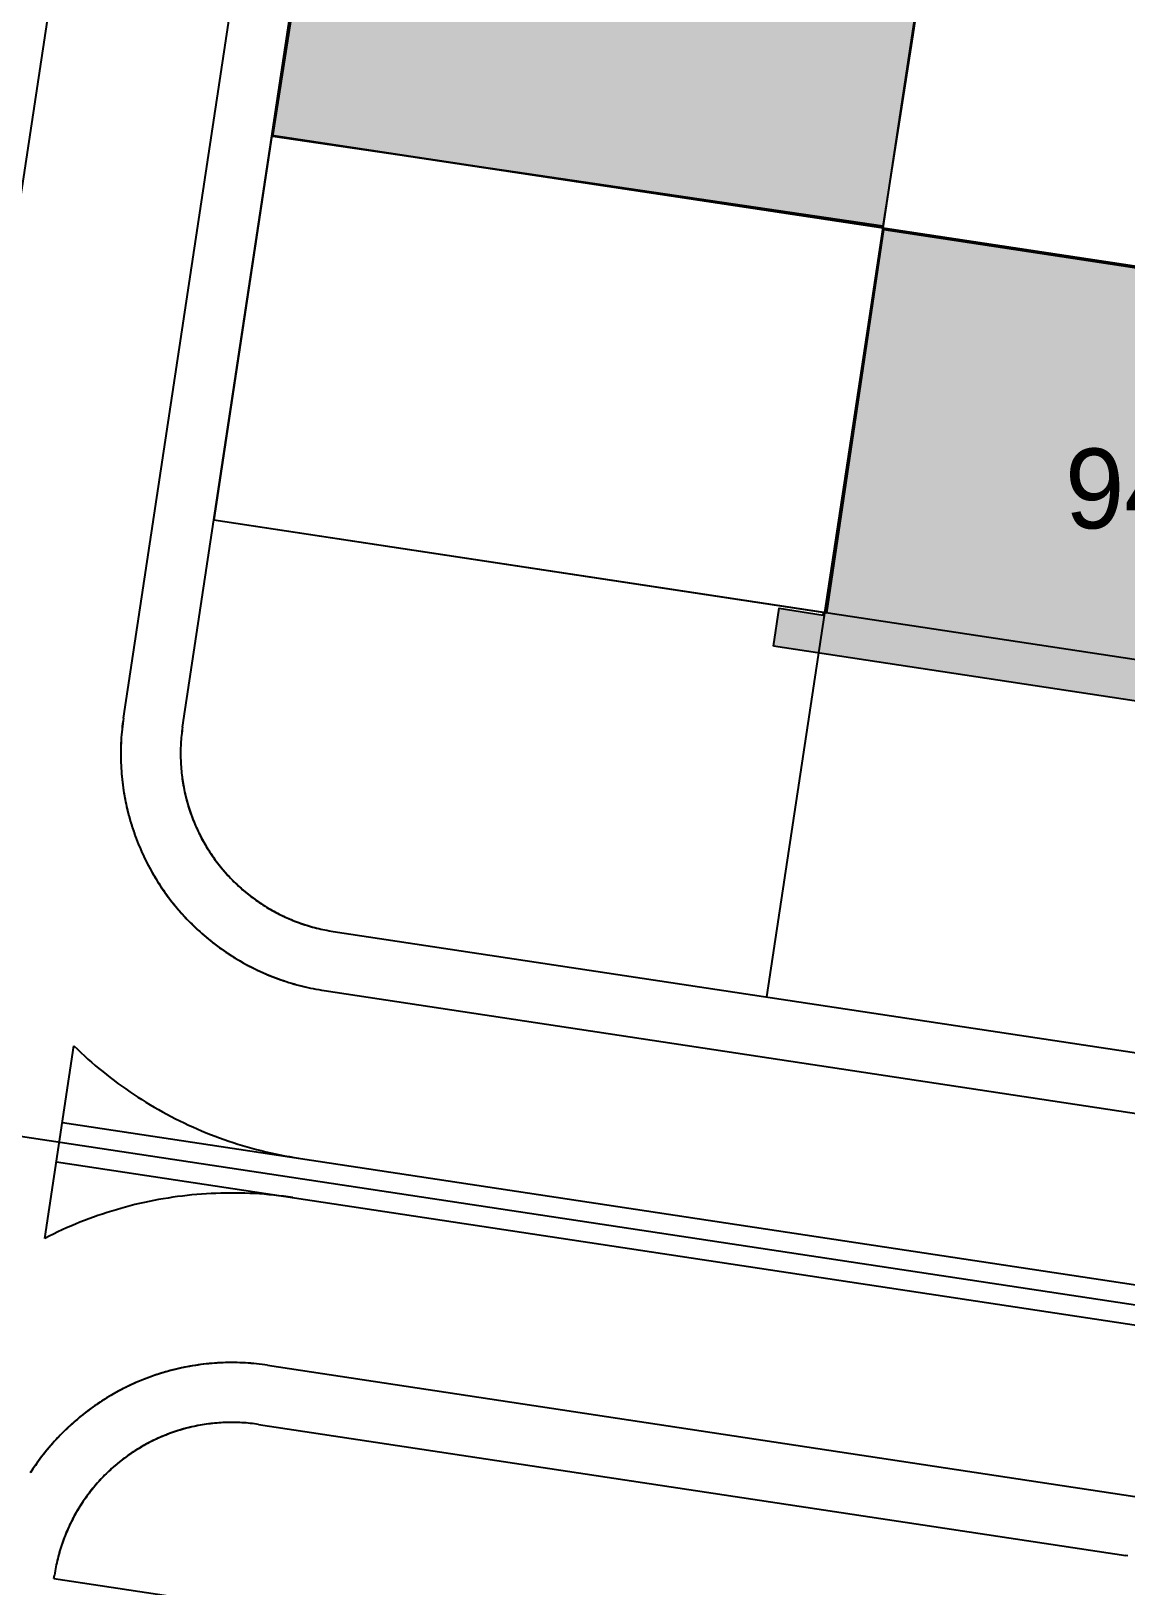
# Model space of a CAD drawing. Header units: metres. Extents: x 680594 to 684853, y 828874 to 830078.
# Drawn here: x 682058.3 to 682113.2, y 829680.5 to 829758.5 of the extents above; entities that cross this region are included whole.
import ezdxf
from ezdxf.enums import TextEntityAlignment as Align

# ---------------------------------------------------------------- set-up
doc = ezdxf.new("R2010")
doc.units = ezdxf.units.M
for name, color, linetype in [('PLOT_LINES', 7, 'Continuous'), ('PLOT_NUMBERS', 7, 'Continuous'), ('SELECTED_PLOTS', 3, 'Continuous')]:
    doc.layers.add(name, color=color, linetype=linetype)

msp = doc.modelspace()

# ---------------------------------------------------------------- hatches: boundary and pattern name
at = {"layer": 'SELECTED_PLOTS'}
h = msp.add_hatch(color=3, dxfattribs=at)
h.dxf.hatch_style = 1
h.paths.add_polyline_path([(682103.933, 829767.91), (682102.5, 829758.3), (682101, 829748.7), (682070.4, 829753.2), (682073.4, 829772.4)])
h = msp.add_hatch(color=3, dxfattribs=at)
h.dxf.hatch_style = 1
h.paths.add_polyline_path([(682095.503, 829727.654), (682095.791, 829729.547), (682098, 829729.2), (682098.023, 829729.347), (682098.18, 829729.323), (682101.046, 829748.543), (682131.576, 829743.904), (682128.376, 829722.666)])

# ---------------------------------------------------------------- linework, layer by layer
at = {"layer": 'PLOT_LINES'}
for points in [[(682015.828, 829472.911), (682073.21, 829852.443)], [(682015.828, 829472.911), (682073.21, 829852.443)], [(682062.899, 829724.041), (682078.239, 829825.502)], [(682062.899, 829724.041), (682078.239, 829825.502)], [(682065.865, 829723.593), (682079.096, 829811.098)], [(682065.865, 829723.593), (682079.096, 829811.098)], [(682065.865, 829723.593), (682079.096, 829811.098)], [(682065.865, 829723.593), (682079.096, 829811.098)], [(682095.172, 829710.06), (682109.747, 829806.464)], [(682095.172, 829710.06), (682109.747, 829806.464)], [(682095.172, 829710.06), (682109.747, 829806.464)], [(682095.172, 829710.06), (682109.747, 829806.464)], [(682095.172, 829710.06), (682109.747, 829806.464)], [(682095.172, 829710.06), (682109.747, 829806.464)], [(682095.172, 829710.06), (682109.747, 829806.464)], [(682095.172, 829710.06), (682109.747, 829806.464)], [(682103.917, 829767.902), (682073.265, 829772.537), (682070.35, 829753.256), (682101.002, 829748.621), (682103.917, 829767.902)], [(681691.309, 829758.479), (682277.802, 829669.805)], [(681691.309, 829758.479), (682277.802, 829669.805)], [(681691.309, 829758.479), (682277.802, 829669.805)], [(681691.309, 829758.479), (682277.802, 829669.805)], [(682101.002, 829748.621), (682070.35, 829753.256), (682067.435, 829733.975), (682098.087, 829729.341), (682101.002, 829748.621)], [(682070.35, 829753.256), (682131.654, 829743.987)], [(682070.35, 829753.256), (682131.654, 829743.987)], [(682070.35, 829753.256), (682131.654, 829743.987)], [(682070.35, 829753.256), (682131.654, 829743.987)], [(682067.435, 829733.975), (682128.738, 829724.706)], [(682067.435, 829733.975), (682128.738, 829724.706)], [(682067.435, 829733.975), (682128.738, 829724.706)], [(682067.435, 829733.975), (682128.738, 829724.706)], [(682062.899, 829724.041), (682062.879, 829723.903), (682062.861, 829723.765), (682062.844, 829723.626), (682062.829, 829723.487), (682062.815, 829723.348), (682062.803, 829723.209), (682062.793, 829723.07), (682062.784, 829722.931), (682062.777, 829722.791), (682062.771, 829722.652), (682062.767, 829722.512), (682062.765, 829722.373), (682062.764, 829722.233), (682062.765, 829722.093), (682062.768, 829721.954), (682062.772, 829721.814), (682062.778, 829721.675), (682062.785, 829721.535), (682062.795, 829721.396), (682062.805, 829721.257), (682062.818, 829721.118), (682062.832, 829720.979), (682062.847, 829720.84), (682062.864, 829720.701), (682062.883, 829720.563), (682062.903, 829720.425), (682062.926, 829720.287), (682062.949, 829720.149), (682062.974, 829720.012), (682063.001, 829719.875), (682063.03, 829719.738), (682063.06, 829719.602), (682063.091, 829719.466), (682063.124, 829719.33), (682063.159, 829719.195), (682063.195, 829719.06), (682063.233, 829718.926), (682063.273, 829718.792), (682063.314, 829718.659), (682063.356, 829718.526), (682063.4, 829718.393), (682063.446, 829718.261), (682063.493, 829718.13), (682063.542, 829717.999), (682063.592, 829717.869), (682063.644, 829717.739), (682063.697, 829717.61), (682063.751, 829717.481), (682063.808, 829717.353), (682063.865, 829717.226), (682063.924, 829717.1), (682063.985, 829716.974), (682064.047, 829716.849), (682064.111, 829716.725), (682064.176, 829716.601), (682064.242, 829716.478), (682064.31, 829716.356), (682064.379, 829716.235), (682064.45, 829716.115), (682064.522, 829715.995), (682064.595, 829715.876), (682064.67, 829715.758), (682064.746, 829715.641), (682064.824, 829715.525), (682064.903, 829715.41), (682064.983, 829715.296), (682065.065, 829715.182), (682065.147, 829715.07), (682065.232, 829714.959), (682065.317, 829714.848), (682065.404, 829714.739), (682065.492, 829714.63), (682065.581, 829714.523), (682065.672, 829714.417), (682065.763, 829714.311), (682065.856, 829714.207), (682065.95, 829714.104), (682066.046, 829714.002), (682066.142, 829713.901), (682066.24, 829713.801), (682066.339, 829713.703), (682066.439, 829713.605), (682066.54, 829713.509), (682066.642, 829713.414), (682066.745, 829713.32), (682066.85, 829713.227), (682066.955, 829713.136), (682067.062, 829713.046), (682067.17, 829712.957), (682067.278, 829712.869), (682067.388, 829712.782), (682067.498, 829712.697), (682067.61, 829712.613), (682067.723, 829712.531), (682067.836, 829712.45), (682067.951, 829712.37), (682068.066, 829712.291), (682068.182, 829712.214), (682068.299, 829712.138), (682068.418, 829712.063), (682068.536, 829711.99), (682068.656, 829711.918), (682068.777, 829711.848), (682068.898, 829711.779), (682069.02, 829711.711), (682069.143, 829711.645), (682069.267, 829711.581), (682069.392, 829711.517), (682069.517, 829711.456), (682069.643, 829711.395), (682069.769, 829711.336), (682069.897, 829711.279), (682070.025, 829711.223), (682070.153, 829711.169), (682070.282, 829711.116), (682070.412, 829711.064), (682070.543, 829711.015), (682070.674, 829710.966), (682070.805, 829710.919), (682070.937, 829710.874), (682071.07, 829710.83), (682071.203, 829710.788), (682071.337, 829710.747), (682071.471, 829710.708), (682071.605, 829710.671), (682071.74, 829710.635), (682071.875, 829710.6), (682072.011, 829710.568), (682072.147, 829710.536), (682072.283, 829710.507), (682072.42, 829710.479), (682072.557, 829710.452), (682072.695, 829710.427), (682072.832, 829710.404), (682072.97, 829710.382)], [(682062.899, 829724.041), (682062.879, 829723.903), (682062.861, 829723.765), (682062.844, 829723.626), (682062.829, 829723.487), (682062.815, 829723.348), (682062.803, 829723.209), (682062.793, 829723.07), (682062.784, 829722.931), (682062.777, 829722.791), (682062.771, 829722.652), (682062.767, 829722.512), (682062.765, 829722.373), (682062.764, 829722.233), (682062.765, 829722.093), (682062.768, 829721.954), (682062.772, 829721.814), (682062.778, 829721.675), (682062.785, 829721.535), (682062.795, 829721.396), (682062.805, 829721.257), (682062.818, 829721.118), (682062.832, 829720.979), (682062.847, 829720.84), (682062.864, 829720.701), (682062.883, 829720.563), (682062.903, 829720.425), (682062.926, 829720.287), (682062.949, 829720.149), (682062.974, 829720.012), (682063.001, 829719.875), (682063.03, 829719.738), (682063.06, 829719.602), (682063.091, 829719.466), (682063.124, 829719.33), (682063.159, 829719.195), (682063.195, 829719.06), (682063.233, 829718.926), (682063.273, 829718.792), (682063.314, 829718.659), (682063.356, 829718.526), (682063.4, 829718.393), (682063.446, 829718.261), (682063.493, 829718.13), (682063.542, 829717.999), (682063.592, 829717.869), (682063.644, 829717.739), (682063.697, 829717.61), (682063.751, 829717.481), (682063.808, 829717.353), (682063.865, 829717.226), (682063.924, 829717.1), (682063.985, 829716.974), (682064.047, 829716.849), (682064.111, 829716.725), (682064.176, 829716.601), (682064.242, 829716.478), (682064.31, 829716.356), (682064.379, 829716.235), (682064.45, 829716.115), (682064.522, 829715.995), (682064.595, 829715.876), (682064.67, 829715.758), (682064.746, 829715.641), (682064.824, 829715.525), (682064.903, 829715.41), (682064.983, 829715.296), (682065.065, 829715.182), (682065.147, 829715.07), (682065.232, 829714.959), (682065.317, 829714.848), (682065.404, 829714.739), (682065.492, 829714.63), (682065.581, 829714.523), (682065.672, 829714.417), (682065.763, 829714.311), (682065.856, 829714.207), (682065.95, 829714.104), (682066.046, 829714.002), (682066.142, 829713.901), (682066.24, 829713.801), (682066.339, 829713.703), (682066.439, 829713.605), (682066.54, 829713.509), (682066.642, 829713.414), (682066.745, 829713.32), (682066.85, 829713.227), (682066.955, 829713.136), (682067.062, 829713.046), (682067.17, 829712.957), (682067.278, 829712.869), (682067.388, 829712.782), (682067.498, 829712.697), (682067.61, 829712.613), (682067.723, 829712.531), (682067.836, 829712.45), (682067.951, 829712.37), (682068.066, 829712.291), (682068.182, 829712.214), (682068.299, 829712.138), (682068.418, 829712.063), (682068.536, 829711.99), (682068.656, 829711.918), (682068.777, 829711.848), (682068.898, 829711.779), (682069.02, 829711.711), (682069.143, 829711.645), (682069.267, 829711.581), (682069.392, 829711.517), (682069.517, 829711.456), (682069.643, 829711.395), (682069.769, 829711.336), (682069.897, 829711.279), (682070.025, 829711.223), (682070.153, 829711.169), (682070.282, 829711.116), (682070.412, 829711.064), (682070.543, 829711.015), (682070.674, 829710.966), (682070.805, 829710.919), (682070.937, 829710.874), (682071.07, 829710.83), (682071.203, 829710.788), (682071.337, 829710.747), (682071.471, 829710.708), (682071.605, 829710.671), (682071.74, 829710.635), (682071.875, 829710.6), (682072.011, 829710.568), (682072.147, 829710.536), (682072.283, 829710.507), (682072.42, 829710.479), (682072.557, 829710.452), (682072.695, 829710.427), (682072.832, 829710.404), (682072.97, 829710.382)], [(682062.899, 829724.041), (682062.879, 829723.902), (682062.86, 829723.763), (682062.843, 829723.623), (682062.828, 829723.483), (682062.814, 829723.343), (682062.802, 829723.203), (682062.792, 829723.063), (682062.783, 829722.922), (682062.776, 829722.782), (682062.771, 829722.641), (682062.767, 829722.501), (682062.765, 829722.36), (682062.764, 829722.219), (682062.765, 829722.079), (682062.768, 829721.938), (682062.773, 829721.798), (682062.779, 829721.657), (682062.787, 829721.517), (682062.796, 829721.376), (682062.807, 829721.236), (682062.82, 829721.096), (682062.834, 829720.956), (682062.85, 829720.816), (682062.868, 829720.677), (682062.887, 829720.537), (682062.908, 829720.398), (682062.93, 829720.259), (682062.954, 829720.121), (682062.98, 829719.982), (682063.007, 829719.844), (682063.036, 829719.707), (682063.067, 829719.57), (682063.099, 829719.433), (682063.133, 829719.296), (682063.168, 829719.16), (682063.205, 829719.024), (682063.244, 829718.889), (682063.284, 829718.754), (682063.326, 829718.62), (682063.369, 829718.486), (682063.414, 829718.353), (682063.46, 829718.22), (682063.508, 829718.088), (682063.558, 829717.956), (682063.609, 829717.825), (682063.662, 829717.694), (682063.716, 829717.565), (682063.771, 829717.435), (682063.829, 829717.307), (682063.887, 829717.179), (682063.947, 829717.052), (682064.009, 829716.925), (682064.072, 829716.8), (682064.137, 829716.675), (682064.203, 829716.551), (682064.27, 829716.427), (682064.339, 829716.305), (682064.41, 829716.183), (682064.481, 829716.062), (682064.555, 829715.942), (682064.629, 829715.822), (682064.705, 829715.704), (682064.783, 829715.587), (682064.861, 829715.47), (682064.942, 829715.354), (682065.023, 829715.24), (682065.106, 829715.126), (682065.19, 829715.013), (682065.275, 829714.902), (682065.362, 829714.791), (682065.45, 829714.681), (682065.54, 829714.573), (682065.63, 829714.465), (682065.722, 829714.358), (682065.815, 829714.253), (682065.909, 829714.149), (682066.005, 829714.045), (682066.102, 829713.943), (682066.2, 829713.842), (682066.299, 829713.742), (682066.399, 829713.644), (682066.501, 829713.546), (682066.603, 829713.45), (682066.707, 829713.355), (682066.812, 829713.261), (682066.917, 829713.169), (682067.024, 829713.077), (682067.132, 829712.987), (682067.242, 829712.898), (682067.352, 829712.811), (682067.463, 829712.724), (682067.575, 829712.64), (682067.688, 829712.556), (682067.802, 829712.474), (682067.917, 829712.393), (682068.033, 829712.313), (682068.15, 829712.235), (682068.268, 829712.158), (682068.387, 829712.083), (682068.506, 829712.009), (682068.627, 829711.936), (682068.748, 829711.865), (682068.87, 829711.795), (682068.993, 829711.726), (682069.117, 829711.66), (682069.241, 829711.594), (682069.366, 829711.53), (682069.492, 829711.468), (682069.619, 829711.406), (682069.747, 829711.347), (682069.875, 829711.289), (682070.004, 829711.232), (682070.133, 829711.177), (682070.263, 829711.124), (682070.394, 829711.072), (682070.525, 829711.021), (682070.657, 829710.972), (682070.789, 829710.925), (682070.922, 829710.879), (682071.056, 829710.835), (682071.19, 829710.792), (682071.325, 829710.751), (682071.46, 829710.712), (682071.595, 829710.674), (682071.731, 829710.637), (682071.867, 829710.602), (682072.004, 829710.569), (682072.141, 829710.538), (682072.278, 829710.508), (682072.416, 829710.479), (682072.554, 829710.453), (682072.693, 829710.428), (682072.831, 829710.404), (682072.97, 829710.382)], [(682062.899, 829724.041), (682062.879, 829723.902), (682062.86, 829723.763), (682062.843, 829723.623), (682062.828, 829723.483), (682062.814, 829723.343), (682062.802, 829723.203), (682062.792, 829723.063), (682062.783, 829722.922), (682062.776, 829722.782), (682062.771, 829722.641), (682062.767, 829722.501), (682062.765, 829722.36), (682062.764, 829722.219), (682062.765, 829722.079), (682062.768, 829721.938), (682062.773, 829721.798), (682062.779, 829721.657), (682062.787, 829721.517), (682062.796, 829721.376), (682062.807, 829721.236), (682062.82, 829721.096), (682062.834, 829720.956), (682062.85, 829720.816), (682062.868, 829720.677), (682062.887, 829720.537), (682062.908, 829720.398), (682062.93, 829720.259), (682062.954, 829720.121), (682062.98, 829719.982), (682063.007, 829719.844), (682063.036, 829719.707), (682063.067, 829719.57), (682063.099, 829719.433), (682063.133, 829719.296), (682063.168, 829719.16), (682063.205, 829719.024), (682063.244, 829718.889), (682063.284, 829718.754), (682063.326, 829718.62), (682063.369, 829718.486), (682063.414, 829718.353), (682063.46, 829718.22), (682063.508, 829718.088), (682063.558, 829717.956), (682063.609, 829717.825), (682063.662, 829717.694), (682063.716, 829717.565), (682063.771, 829717.435), (682063.829, 829717.307), (682063.887, 829717.179), (682063.947, 829717.052), (682064.009, 829716.925), (682064.072, 829716.8), (682064.137, 829716.675), (682064.203, 829716.551), (682064.27, 829716.427), (682064.339, 829716.305), (682064.41, 829716.183), (682064.481, 829716.062), (682064.555, 829715.942), (682064.629, 829715.822), (682064.705, 829715.704), (682064.783, 829715.587), (682064.861, 829715.47), (682064.942, 829715.354), (682065.023, 829715.24), (682065.106, 829715.126), (682065.19, 829715.013), (682065.275, 829714.902), (682065.362, 829714.791), (682065.45, 829714.681), (682065.54, 829714.573), (682065.63, 829714.465), (682065.722, 829714.358), (682065.815, 829714.253), (682065.909, 829714.149), (682066.005, 829714.045), (682066.102, 829713.943), (682066.2, 829713.842), (682066.299, 829713.742), (682066.399, 829713.644), (682066.501, 829713.546), (682066.603, 829713.45), (682066.707, 829713.355), (682066.812, 829713.261), (682066.917, 829713.169), (682067.024, 829713.077), (682067.132, 829712.987), (682067.242, 829712.898), (682067.352, 829712.811), (682067.463, 829712.724), (682067.575, 829712.64), (682067.688, 829712.556), (682067.802, 829712.474), (682067.917, 829712.393), (682068.033, 829712.313), (682068.15, 829712.235), (682068.268, 829712.158), (682068.387, 829712.083), (682068.506, 829712.009), (682068.627, 829711.936), (682068.748, 829711.865), (682068.87, 829711.795), (682068.993, 829711.726), (682069.117, 829711.66), (682069.241, 829711.594), (682069.366, 829711.53), (682069.492, 829711.468), (682069.619, 829711.406), (682069.747, 829711.347), (682069.875, 829711.289), (682070.004, 829711.232), (682070.133, 829711.177), (682070.263, 829711.124), (682070.394, 829711.072), (682070.525, 829711.021), (682070.657, 829710.972), (682070.789, 829710.925), (682070.922, 829710.879), (682071.056, 829710.835), (682071.19, 829710.792), (682071.325, 829710.751), (682071.46, 829710.712), (682071.595, 829710.674), (682071.731, 829710.637), (682071.867, 829710.602), (682072.004, 829710.569), (682072.141, 829710.538), (682072.278, 829710.508), (682072.416, 829710.479), (682072.554, 829710.453), (682072.693, 829710.428), (682072.831, 829710.404), (682072.97, 829710.382)], [(682065.865, 829723.593), (682065.85, 829723.489), (682065.837, 829723.386), (682065.824, 829723.282), (682065.812, 829723.177), (682065.802, 829723.073), (682065.793, 829722.969), (682065.785, 829722.864), (682065.779, 829722.76), (682065.774, 829722.655), (682065.769, 829722.551), (682065.766, 829722.446), (682065.765, 829722.341), (682065.764, 829722.237), (682065.765, 829722.132), (682065.767, 829722.027), (682065.77, 829721.923), (682065.775, 829721.818), (682065.78, 829721.713), (682065.787, 829721.609), (682065.795, 829721.504), (682065.804, 829721.4), (682065.815, 829721.296), (682065.826, 829721.192), (682065.839, 829721.088), (682065.853, 829720.984), (682065.869, 829720.881), (682065.885, 829720.777), (682065.903, 829720.674), (682065.922, 829720.571), (682065.942, 829720.468), (682065.963, 829720.366), (682065.986, 829720.263), (682066.009, 829720.161), (682066.034, 829720.06), (682066.06, 829719.958), (682066.088, 829719.857), (682066.116, 829719.756), (682066.145, 829719.656), (682066.176, 829719.556), (682066.208, 829719.456), (682066.241, 829719.357), (682066.275, 829719.258), (682066.311, 829719.159), (682066.347, 829719.061), (682066.385, 829718.963), (682066.424, 829718.866), (682066.464, 829718.769), (682066.505, 829718.673), (682066.547, 829718.577), (682066.59, 829718.482), (682066.634, 829718.387), (682066.68, 829718.292), (682066.726, 829718.199), (682066.774, 829718.105), (682066.823, 829718.013), (682066.873, 829717.921), (682066.924, 829717.829), (682066.975, 829717.738), (682067.028, 829717.648), (682067.083, 829717.558), (682067.138, 829717.469), (682067.194, 829717.381), (682067.251, 829717.293), (682067.309, 829717.206), (682067.368, 829717.119), (682067.428, 829717.034), (682067.49, 829716.949), (682067.552, 829716.864), (682067.615, 829716.781), (682067.679, 829716.698), (682067.744, 829716.616), (682067.81, 829716.535), (682067.877, 829716.454), (682067.945, 829716.374), (682068.014, 829716.295), (682068.083, 829716.217), (682068.154, 829716.14), (682068.225, 829716.063), (682068.298, 829715.988), (682068.371, 829715.913), (682068.445, 829715.839), (682068.52, 829715.766), (682068.596, 829715.694), (682068.673, 829715.622), (682068.75, 829715.552), (682068.828, 829715.482), (682068.908, 829715.414), (682068.988, 829715.346), (682069.068, 829715.279), (682069.15, 829715.214), (682069.232, 829715.149), (682069.315, 829715.085), (682069.399, 829715.022), (682069.483, 829714.96), (682069.568, 829714.899), (682069.654, 829714.839), (682069.741, 829714.78), (682069.828, 829714.722), (682069.916, 829714.665), (682070.004, 829714.609), (682070.093, 829714.554), (682070.183, 829714.501), (682070.274, 829714.448), (682070.365, 829714.396), (682070.456, 829714.345), (682070.549, 829714.296), (682070.641, 829714.247), (682070.735, 829714.2), (682070.829, 829714.154), (682070.923, 829714.108), (682071.018, 829714.064), (682071.114, 829714.021), (682071.21, 829713.979), (682071.306, 829713.938), (682071.403, 829713.899), (682071.5, 829713.86), (682071.598, 829713.823), (682071.696, 829713.787), (682071.795, 829713.751), (682071.894, 829713.717), (682071.993, 829713.685), (682072.093, 829713.653), (682072.193, 829713.622), (682072.294, 829713.593), (682072.395, 829713.565), (682072.496, 829713.538), (682072.598, 829713.512), (682072.699, 829713.488), (682072.801, 829713.464), (682072.904, 829713.442), (682073.006, 829713.421), (682073.109, 829713.401), (682073.212, 829713.382), (682073.315, 829713.365), (682073.419, 829713.349)], [(682065.865, 829723.593), (682065.85, 829723.489), (682065.837, 829723.386), (682065.824, 829723.282), (682065.812, 829723.177), (682065.802, 829723.073), (682065.793, 829722.969), (682065.785, 829722.864), (682065.779, 829722.76), (682065.774, 829722.655), (682065.769, 829722.551), (682065.766, 829722.446), (682065.765, 829722.341), (682065.764, 829722.237), (682065.765, 829722.132), (682065.767, 829722.027), (682065.77, 829721.923), (682065.775, 829721.818), (682065.78, 829721.713), (682065.787, 829721.609), (682065.795, 829721.504), (682065.804, 829721.4), (682065.815, 829721.296), (682065.826, 829721.192), (682065.839, 829721.088), (682065.853, 829720.984), (682065.869, 829720.881), (682065.885, 829720.777), (682065.903, 829720.674), (682065.922, 829720.571), (682065.942, 829720.468), (682065.963, 829720.366), (682065.986, 829720.263), (682066.009, 829720.161), (682066.034, 829720.06), (682066.06, 829719.958), (682066.088, 829719.857), (682066.116, 829719.756), (682066.145, 829719.656), (682066.176, 829719.556), (682066.208, 829719.456), (682066.241, 829719.357), (682066.275, 829719.258), (682066.311, 829719.159), (682066.347, 829719.061), (682066.385, 829718.963), (682066.424, 829718.866), (682066.464, 829718.769), (682066.505, 829718.673), (682066.547, 829718.577), (682066.59, 829718.482), (682066.634, 829718.387), (682066.68, 829718.292), (682066.726, 829718.199), (682066.774, 829718.105), (682066.823, 829718.013), (682066.873, 829717.921), (682066.924, 829717.829), (682066.975, 829717.738), (682067.028, 829717.648), (682067.083, 829717.558), (682067.138, 829717.469), (682067.194, 829717.381), (682067.251, 829717.293), (682067.309, 829717.206), (682067.368, 829717.119), (682067.428, 829717.034), (682067.49, 829716.949), (682067.552, 829716.864), (682067.615, 829716.781), (682067.679, 829716.698), (682067.744, 829716.616), (682067.81, 829716.535), (682067.877, 829716.454), (682067.945, 829716.374), (682068.014, 829716.295), (682068.083, 829716.217), (682068.154, 829716.14), (682068.225, 829716.063), (682068.298, 829715.988), (682068.371, 829715.913), (682068.445, 829715.839), (682068.52, 829715.766), (682068.596, 829715.694), (682068.673, 829715.622), (682068.75, 829715.552), (682068.828, 829715.482), (682068.908, 829715.414), (682068.988, 829715.346), (682069.068, 829715.279), (682069.15, 829715.214), (682069.232, 829715.149), (682069.315, 829715.085), (682069.399, 829715.022), (682069.483, 829714.96), (682069.568, 829714.899), (682069.654, 829714.839), (682069.741, 829714.78), (682069.828, 829714.722), (682069.916, 829714.665), (682070.004, 829714.609), (682070.093, 829714.554), (682070.183, 829714.501), (682070.274, 829714.448), (682070.365, 829714.396), (682070.456, 829714.345), (682070.549, 829714.296), (682070.641, 829714.247), (682070.735, 829714.2), (682070.829, 829714.154), (682070.923, 829714.108), (682071.018, 829714.064), (682071.114, 829714.021), (682071.21, 829713.979), (682071.306, 829713.938), (682071.403, 829713.899), (682071.5, 829713.86), (682071.598, 829713.823), (682071.696, 829713.787), (682071.795, 829713.751), (682071.894, 829713.717), (682071.993, 829713.685), (682072.093, 829713.653), (682072.193, 829713.622), (682072.294, 829713.593), (682072.395, 829713.565), (682072.496, 829713.538), (682072.598, 829713.512), (682072.699, 829713.488), (682072.801, 829713.464), (682072.904, 829713.442), (682073.006, 829713.421), (682073.109, 829713.401), (682073.212, 829713.382), (682073.315, 829713.365), (682073.419, 829713.349)], [(682065.865, 829723.593), (682065.85, 829723.489), (682065.836, 829723.384), (682065.824, 829723.279), (682065.812, 829723.174), (682065.802, 829723.069), (682065.793, 829722.964), (682065.785, 829722.859), (682065.779, 829722.754), (682065.773, 829722.648), (682065.769, 829722.543), (682065.766, 829722.437), (682065.765, 829722.332), (682065.764, 829722.226), (682065.765, 829722.121), (682065.767, 829722.016), (682065.771, 829721.91), (682065.775, 829721.805), (682065.781, 829721.699), (682065.788, 829721.594), (682065.796, 829721.489), (682065.806, 829721.384), (682065.817, 829721.279), (682065.829, 829721.174), (682065.842, 829721.069), (682065.856, 829720.965), (682065.872, 829720.861), (682065.889, 829720.756), (682065.907, 829720.652), (682065.926, 829720.549), (682065.947, 829720.445), (682065.968, 829720.342), (682065.991, 829720.239), (682066.015, 829720.136), (682066.041, 829720.034), (682066.067, 829719.932), (682066.095, 829719.83), (682066.124, 829719.729), (682066.154, 829719.627), (682066.185, 829719.527), (682066.218, 829719.426), (682066.252, 829719.326), (682066.286, 829719.227), (682066.322, 829719.128), (682066.36, 829719.029), (682066.398, 829718.931), (682066.437, 829718.833), (682066.478, 829718.735), (682066.52, 829718.638), (682066.562, 829718.542), (682066.606, 829718.446), (682066.652, 829718.351), (682066.698, 829718.256), (682066.745, 829718.162), (682066.794, 829718.068), (682066.843, 829717.975), (682066.894, 829717.882), (682066.946, 829717.79), (682066.998, 829717.699), (682067.052, 829717.608), (682067.107, 829717.518), (682067.163, 829717.429), (682067.22, 829717.34), (682067.278, 829717.252), (682067.337, 829717.164), (682067.397, 829717.078), (682067.458, 829716.992), (682067.52, 829716.906), (682067.584, 829716.822), (682067.648, 829716.738), (682067.713, 829716.655), (682067.779, 829716.573), (682067.846, 829716.491), (682067.914, 829716.411), (682067.983, 829716.331), (682068.052, 829716.252), (682068.123, 829716.173), (682068.195, 829716.096), (682068.267, 829716.019), (682068.341, 829715.944), (682068.415, 829715.869), (682068.49, 829715.795), (682068.566, 829715.722), (682068.643, 829715.649), (682068.721, 829715.578), (682068.8, 829715.508), (682068.879, 829715.438), (682068.959, 829715.37), (682069.04, 829715.302), (682069.122, 829715.236), (682069.205, 829715.17), (682069.288, 829715.105), (682069.372, 829715.042), (682069.457, 829714.979), (682069.543, 829714.917), (682069.629, 829714.856), (682069.716, 829714.797), (682069.804, 829714.738), (682069.892, 829714.68), (682069.981, 829714.624), (682070.071, 829714.568), (682070.161, 829714.514), (682070.252, 829714.46), (682070.344, 829714.408), (682070.436, 829714.357), (682070.529, 829714.307), (682070.622, 829714.257), (682070.716, 829714.209), (682070.81, 829714.163), (682070.905, 829714.117), (682071.001, 829714.072), (682071.097, 829714.028), (682071.194, 829713.986), (682071.291, 829713.945), (682071.388, 829713.905), (682071.486, 829713.866), (682071.585, 829713.828), (682071.684, 829713.791), (682071.783, 829713.756), (682071.883, 829713.721), (682071.983, 829713.688), (682072.084, 829713.656), (682072.184, 829713.625), (682072.286, 829713.596), (682072.387, 829713.567), (682072.489, 829713.54), (682072.591, 829713.514), (682072.694, 829713.489), (682072.797, 829713.465), (682072.9, 829713.443), (682073.003, 829713.421), (682073.107, 829713.401), (682073.211, 829713.383), (682073.315, 829713.365), (682073.419, 829713.349)], [(682065.865, 829723.593), (682065.85, 829723.489), (682065.836, 829723.384), (682065.824, 829723.279), (682065.812, 829723.174), (682065.802, 829723.069), (682065.793, 829722.964), (682065.785, 829722.859), (682065.779, 829722.754), (682065.773, 829722.648), (682065.769, 829722.543), (682065.766, 829722.437), (682065.765, 829722.332), (682065.764, 829722.226), (682065.765, 829722.121), (682065.767, 829722.016), (682065.771, 829721.91), (682065.775, 829721.805), (682065.781, 829721.699), (682065.788, 829721.594), (682065.796, 829721.489), (682065.806, 829721.384), (682065.817, 829721.279), (682065.829, 829721.174), (682065.842, 829721.069), (682065.856, 829720.965), (682065.872, 829720.861), (682065.889, 829720.756), (682065.907, 829720.652), (682065.926, 829720.549), (682065.947, 829720.445), (682065.968, 829720.342), (682065.991, 829720.239), (682066.015, 829720.136), (682066.041, 829720.034), (682066.067, 829719.932), (682066.095, 829719.83), (682066.124, 829719.729), (682066.154, 829719.627), (682066.185, 829719.527), (682066.218, 829719.426), (682066.252, 829719.326), (682066.286, 829719.227), (682066.322, 829719.128), (682066.36, 829719.029), (682066.398, 829718.931), (682066.437, 829718.833), (682066.478, 829718.735), (682066.52, 829718.638), (682066.562, 829718.542), (682066.606, 829718.446), (682066.652, 829718.351), (682066.698, 829718.256), (682066.745, 829718.162), (682066.794, 829718.068), (682066.843, 829717.975), (682066.894, 829717.882), (682066.946, 829717.79), (682066.998, 829717.699), (682067.052, 829717.608), (682067.107, 829717.518), (682067.163, 829717.429), (682067.22, 829717.34), (682067.278, 829717.252), (682067.337, 829717.164), (682067.397, 829717.078), (682067.458, 829716.992), (682067.52, 829716.906), (682067.584, 829716.822), (682067.648, 829716.738), (682067.713, 829716.655), (682067.779, 829716.573), (682067.846, 829716.491), (682067.914, 829716.411), (682067.983, 829716.331), (682068.052, 829716.252), (682068.123, 829716.173), (682068.195, 829716.096), (682068.267, 829716.019), (682068.341, 829715.944), (682068.415, 829715.869), (682068.49, 829715.795), (682068.566, 829715.722), (682068.643, 829715.649), (682068.721, 829715.578), (682068.8, 829715.508), (682068.879, 829715.438), (682068.959, 829715.37), (682069.04, 829715.302), (682069.122, 829715.236), (682069.205, 829715.17), (682069.288, 829715.105), (682069.372, 829715.042), (682069.457, 829714.979), (682069.543, 829714.917), (682069.629, 829714.856), (682069.716, 829714.797), (682069.804, 829714.738), (682069.892, 829714.68), (682069.981, 829714.624), (682070.071, 829714.568), (682070.161, 829714.514), (682070.252, 829714.46), (682070.344, 829714.408), (682070.436, 829714.357), (682070.529, 829714.307), (682070.622, 829714.257), (682070.716, 829714.209), (682070.81, 829714.163), (682070.905, 829714.117), (682071.001, 829714.072), (682071.097, 829714.028), (682071.194, 829713.986), (682071.291, 829713.945), (682071.388, 829713.905), (682071.486, 829713.866), (682071.585, 829713.828), (682071.684, 829713.791), (682071.783, 829713.756), (682071.883, 829713.721), (682071.983, 829713.688), (682072.084, 829713.656), (682072.184, 829713.625), (682072.286, 829713.596), (682072.387, 829713.567), (682072.489, 829713.54), (682072.591, 829713.514), (682072.694, 829713.489), (682072.797, 829713.465), (682072.9, 829713.443), (682073.003, 829713.421), (682073.107, 829713.401), (682073.211, 829713.383), (682073.315, 829713.365), (682073.419, 829713.349)], [(682073.419, 829713.349), (682116.924, 829706.771)], [(682073.419, 829713.349), (682116.924, 829706.771)], [(682073.419, 829713.349), (682116.924, 829706.771)], [(682073.419, 829713.349), (682116.924, 829706.771)], [(682072.97, 829710.382), (682116.476, 829703.805)], [(682072.97, 829710.382), (682116.476, 829703.805)], [(682072.97, 829710.382), (682116.476, 829703.805)], [(682072.97, 829710.382), (682116.476, 829703.805)], [(682058.956, 829697.959), (682060.414, 829707.607)], [(682058.956, 829697.959), (682060.414, 829707.607)], [(682060.414, 829707.607), (682060.588, 829707.439), (682060.764, 829707.273), (682060.942, 829707.109), (682061.121, 829706.947), (682061.303, 829706.787), (682061.486, 829706.629), (682061.671, 829706.474), (682061.858, 829706.32), (682062.047, 829706.169), (682062.238, 829706.02), (682062.43, 829705.873), (682062.624, 829705.729), (682062.82, 829705.587), (682063.017, 829705.447), (682063.216, 829705.31), (682063.417, 829705.175), (682063.619, 829705.042), (682063.823, 829704.912), (682064.028, 829704.784), (682064.235, 829704.658), (682064.443, 829704.535), (682064.653, 829704.415), (682064.864, 829704.297), (682065.076, 829704.181), (682065.29, 829704.068), (682065.505, 829703.958), (682065.722, 829703.85), (682065.939, 829703.744), (682066.158, 829703.641), (682066.378, 829703.541), (682066.6, 829703.443), (682066.822, 829703.348), (682067.046, 829703.256), (682067.27, 829703.166), (682067.496, 829703.079), (682067.723, 829702.995), (682067.95, 829702.913), (682068.179, 829702.834), (682068.408, 829702.758), (682068.639, 829702.684), (682068.87, 829702.613), (682069.102, 829702.545), (682069.335, 829702.48), (682069.569, 829702.417), (682069.803, 829702.357), (682070.038, 829702.3), (682070.274, 829702.245), (682070.51, 829702.194), (682070.747, 829702.145), (682070.984, 829702.099), (682071.222, 829702.056), (682071.461, 829702.015), (682071.7, 829701.978)], [(682060.414, 829707.607), (682060.588, 829707.439), (682060.764, 829707.273), (682060.942, 829707.109), (682061.121, 829706.947), (682061.303, 829706.787), (682061.486, 829706.629), (682061.671, 829706.474), (682061.858, 829706.32), (682062.047, 829706.169), (682062.238, 829706.02), (682062.43, 829705.873), (682062.624, 829705.729), (682062.82, 829705.587), (682063.017, 829705.447), (682063.216, 829705.31), (682063.417, 829705.175), (682063.619, 829705.042), (682063.823, 829704.912), (682064.028, 829704.784), (682064.235, 829704.658), (682064.443, 829704.535), (682064.653, 829704.415), (682064.864, 829704.297), (682065.076, 829704.181), (682065.29, 829704.068), (682065.505, 829703.958), (682065.722, 829703.85), (682065.939, 829703.744), (682066.158, 829703.641), (682066.378, 829703.541), (682066.6, 829703.443), (682066.822, 829703.348), (682067.046, 829703.256), (682067.27, 829703.166), (682067.496, 829703.079), (682067.723, 829702.995), (682067.95, 829702.913), (682068.179, 829702.834), (682068.408, 829702.758), (682068.639, 829702.684), (682068.87, 829702.613), (682069.102, 829702.545), (682069.335, 829702.48), (682069.569, 829702.417), (682069.803, 829702.357), (682070.038, 829702.3), (682070.274, 829702.245), (682070.51, 829702.194), (682070.747, 829702.145), (682070.984, 829702.099), (682071.222, 829702.056), (682071.461, 829702.015), (682071.7, 829701.978)], [(682059.834, 829703.772), (682277.955, 829670.793)], [(682059.834, 829703.772), (682277.955, 829670.793)], [(682059.536, 829701.794), (682277.649, 829668.817)], [(682059.536, 829701.794), (682277.649, 829668.817)], [(682071.401, 829700), (682071.161, 829700.035), (682070.922, 829700.067), (682070.681, 829700.096), (682070.441, 829700.122), (682070.2, 829700.146), (682069.959, 829700.166), (682069.718, 829700.184), (682069.477, 829700.199), (682069.235, 829700.211), (682068.993, 829700.22), (682068.752, 829700.226), (682068.51, 829700.23), (682068.268, 829700.231), (682068.026, 829700.228), (682067.784, 829700.223), (682067.542, 829700.215), (682067.301, 829700.205), (682067.059, 829700.191), (682066.818, 829700.174), (682066.577, 829700.155), (682066.336, 829700.133), (682066.095, 829700.108), (682065.855, 829700.08), (682065.615, 829700.049), (682065.376, 829700.016), (682065.137, 829699.979), (682064.898, 829699.94), (682064.66, 829699.898), (682064.422, 829699.854), (682064.185, 829699.806), (682063.948, 829699.756), (682063.712, 829699.702), (682063.477, 829699.647), (682063.242, 829699.588), (682063.008, 829699.526), (682062.775, 829699.462), (682062.543, 829699.395), (682062.311, 829699.325), (682062.081, 829699.253), (682061.851, 829699.178), (682061.622, 829699.1), (682061.394, 829699.019), (682061.166, 829698.936), (682060.94, 829698.85), (682060.715, 829698.762), (682060.491, 829698.67), (682060.268, 829698.576), (682060.047, 829698.48), (682059.826, 829698.381), (682059.607, 829698.279), (682059.388, 829698.175), (682059.171, 829698.068), (682058.956, 829697.959)], [(682071.401, 829700), (682071.161, 829700.035), (682070.922, 829700.067), (682070.681, 829700.096), (682070.441, 829700.122), (682070.2, 829700.146), (682069.959, 829700.166), (682069.718, 829700.184), (682069.477, 829700.199), (682069.235, 829700.211), (682068.993, 829700.22), (682068.752, 829700.226), (682068.51, 829700.23), (682068.268, 829700.231), (682068.026, 829700.228), (682067.784, 829700.223), (682067.542, 829700.215), (682067.301, 829700.205), (682067.059, 829700.191), (682066.818, 829700.174), (682066.577, 829700.155), (682066.336, 829700.133), (682066.095, 829700.108), (682065.855, 829700.08), (682065.615, 829700.049), (682065.376, 829700.016), (682065.137, 829699.979), (682064.898, 829699.94), (682064.66, 829699.898), (682064.422, 829699.854), (682064.185, 829699.806), (682063.948, 829699.756), (682063.712, 829699.702), (682063.477, 829699.647), (682063.242, 829699.588), (682063.008, 829699.526), (682062.775, 829699.462), (682062.543, 829699.395), (682062.311, 829699.325), (682062.081, 829699.253), (682061.851, 829699.178), (682061.622, 829699.1), (682061.394, 829699.019), (682061.166, 829698.936), (682060.94, 829698.85), (682060.715, 829698.762), (682060.491, 829698.67), (682060.268, 829698.576), (682060.047, 829698.48), (682059.826, 829698.381), (682059.607, 829698.279), (682059.388, 829698.175), (682059.171, 829698.068), (682058.956, 829697.959)], [(682070.13, 829691.596), (682069.992, 829691.616), (682069.853, 829691.634), (682069.715, 829691.651), (682069.576, 829691.666), (682069.437, 829691.68), (682069.298, 829691.692), (682069.159, 829691.702), (682069.019, 829691.711), (682068.88, 829691.718), (682068.74, 829691.724), (682068.601, 829691.728), (682068.461, 829691.73), (682068.322, 829691.731), (682068.182, 829691.73), (682068.042, 829691.727), (682067.903, 829691.723), (682067.763, 829691.717), (682067.624, 829691.71), (682067.485, 829691.7), (682067.345, 829691.69), (682067.206, 829691.677), (682067.067, 829691.663), (682066.929, 829691.648), (682066.79, 829691.631), (682066.652, 829691.612), (682066.514, 829691.591), (682066.376, 829691.569), (682066.238, 829691.546), (682066.101, 829691.521), (682065.964, 829691.494), (682065.827, 829691.465), (682065.691, 829691.435), (682065.555, 829691.404), (682065.419, 829691.371), (682065.284, 829691.336), (682065.149, 829691.3), (682065.014, 829691.262), (682064.881, 829691.222), (682064.747, 829691.181), (682064.614, 829691.139), (682064.482, 829691.095), (682064.35, 829691.049), (682064.218, 829691.002), (682064.087, 829690.953), (682063.957, 829690.903), (682063.827, 829690.851), (682063.698, 829690.798), (682063.57, 829690.744), (682063.442, 829690.687), (682063.315, 829690.63), (682063.188, 829690.571), (682063.063, 829690.51), (682062.938, 829690.448), (682062.813, 829690.384), (682062.69, 829690.319), (682062.567, 829690.253), (682062.445, 829690.185), (682062.324, 829690.116), (682062.203, 829690.045), (682062.083, 829689.973), (682061.965, 829689.9), (682061.847, 829689.825), (682061.73, 829689.749), (682061.614, 829689.671), (682061.499, 829689.592), (682061.384, 829689.512), (682061.271, 829689.43), (682061.159, 829689.348), (682061.047, 829689.263), (682060.937, 829689.178), (682060.827, 829689.091), (682060.719, 829689.003), (682060.612, 829688.914), (682060.505, 829688.823), (682060.4, 829688.732), (682060.296, 829688.639), (682060.193, 829688.545), (682060.091, 829688.449), (682059.99, 829688.353), (682059.89, 829688.255), (682059.791, 829688.156), (682059.694, 829688.056), (682059.598, 829687.955), (682059.503, 829687.853), (682059.409, 829687.75), (682059.316, 829687.645), (682059.224, 829687.54), (682059.134, 829687.433), (682059.045, 829687.325), (682058.957, 829687.217), (682058.871, 829687.107), (682058.786, 829686.997), (682058.702, 829686.885), (682058.619, 829686.772), (682058.538, 829686.659), (682058.458, 829686.544), (682058.379, 829686.429), (682058.302, 829686.313), (682058.226, 829686.196)], [(682070.13, 829691.596), (682069.992, 829691.616), (682069.853, 829691.634), (682069.715, 829691.651), (682069.576, 829691.666), (682069.437, 829691.68), (682069.298, 829691.692), (682069.159, 829691.702), (682069.019, 829691.711), (682068.88, 829691.718), (682068.74, 829691.724), (682068.601, 829691.728), (682068.461, 829691.73), (682068.322, 829691.731), (682068.182, 829691.73), (682068.042, 829691.727), (682067.903, 829691.723), (682067.763, 829691.717), (682067.624, 829691.71), (682067.485, 829691.7), (682067.345, 829691.69), (682067.206, 829691.677), (682067.067, 829691.663), (682066.929, 829691.648), (682066.79, 829691.631), (682066.652, 829691.612), (682066.514, 829691.591), (682066.376, 829691.569), (682066.238, 829691.546), (682066.101, 829691.521), (682065.964, 829691.494), (682065.827, 829691.465), (682065.691, 829691.435), (682065.555, 829691.404), (682065.419, 829691.371), (682065.284, 829691.336), (682065.149, 829691.3), (682065.014, 829691.262), (682064.881, 829691.222), (682064.747, 829691.181), (682064.614, 829691.139), (682064.482, 829691.095), (682064.35, 829691.049), (682064.218, 829691.002), (682064.087, 829690.953), (682063.957, 829690.903), (682063.827, 829690.851), (682063.698, 829690.798), (682063.57, 829690.744), (682063.442, 829690.687), (682063.315, 829690.63), (682063.188, 829690.571), (682063.063, 829690.51), (682062.938, 829690.448), (682062.813, 829690.384), (682062.69, 829690.319), (682062.567, 829690.253), (682062.445, 829690.185), (682062.324, 829690.116), (682062.203, 829690.045), (682062.083, 829689.973), (682061.965, 829689.9), (682061.847, 829689.825), (682061.73, 829689.749), (682061.614, 829689.671), (682061.499, 829689.592), (682061.384, 829689.512), (682061.271, 829689.43), (682061.159, 829689.348), (682061.047, 829689.263), (682060.937, 829689.178), (682060.827, 829689.091), (682060.719, 829689.003), (682060.612, 829688.914), (682060.505, 829688.823), (682060.4, 829688.732), (682060.296, 829688.639), (682060.193, 829688.545), (682060.091, 829688.449), (682059.99, 829688.353), (682059.89, 829688.255), (682059.791, 829688.156), (682059.694, 829688.056), (682059.598, 829687.955), (682059.503, 829687.853), (682059.409, 829687.75), (682059.316, 829687.645), (682059.224, 829687.54), (682059.134, 829687.433), (682059.045, 829687.325), (682058.957, 829687.217), (682058.871, 829687.107), (682058.786, 829686.997), (682058.702, 829686.885), (682058.619, 829686.772), (682058.538, 829686.659), (682058.458, 829686.544), (682058.379, 829686.429), (682058.302, 829686.313), (682058.226, 829686.196)], [(682070.13, 829691.596), (682069.991, 829691.616), (682069.851, 829691.635), (682069.712, 829691.652), (682069.572, 829691.667), (682069.432, 829691.681), (682069.292, 829691.693), (682069.151, 829691.703), (682069.011, 829691.712), (682068.871, 829691.719), (682068.73, 829691.724), (682068.589, 829691.728), (682068.449, 829691.73), (682068.308, 829691.731), (682068.167, 829691.73), (682068.027, 829691.727), (682067.886, 829691.722), (682067.746, 829691.716), (682067.605, 829691.708), (682067.465, 829691.699), (682067.325, 829691.688), (682067.184, 829691.675), (682067.045, 829691.661), (682066.905, 829691.645), (682066.765, 829691.627), (682066.626, 829691.608), (682066.487, 829691.587), (682066.348, 829691.565), (682066.209, 829691.541), (682066.071, 829691.515), (682065.933, 829691.488), (682065.795, 829691.459), (682065.658, 829691.428), (682065.521, 829691.396), (682065.385, 829691.362), (682065.248, 829691.327), (682065.113, 829691.29), (682064.977, 829691.251), (682064.843, 829691.211), (682064.708, 829691.169), (682064.574, 829691.126), (682064.441, 829691.081), (682064.308, 829691.035), (682064.176, 829690.987), (682064.044, 829690.937), (682063.913, 829690.886), (682063.783, 829690.833), (682063.653, 829690.779), (682063.524, 829690.724), (682063.395, 829690.666), (682063.268, 829690.608), (682063.14, 829690.548), (682063.014, 829690.486), (682062.888, 829690.423), (682062.763, 829690.358), (682062.639, 829690.292), (682062.516, 829690.225), (682062.393, 829690.156), (682062.271, 829690.085), (682062.15, 829690.014), (682062.03, 829689.94), (682061.911, 829689.866), (682061.793, 829689.79), (682061.675, 829689.712), (682061.559, 829689.634), (682061.443, 829689.553), (682061.328, 829689.472), (682061.215, 829689.389), (682061.102, 829689.305), (682060.99, 829689.22), (682060.879, 829689.133), (682060.77, 829689.045), (682060.661, 829688.955), (682060.553, 829688.865), (682060.447, 829688.773), (682060.341, 829688.68), (682060.237, 829688.586), (682060.134, 829688.49), (682060.032, 829688.393), (682059.931, 829688.295), (682059.831, 829688.196), (682059.732, 829688.096), (682059.635, 829687.994), (682059.539, 829687.892), (682059.444, 829687.788), (682059.35, 829687.683), (682059.257, 829687.578), (682059.166, 829687.471), (682059.076, 829687.363), (682058.987, 829687.253), (682058.899, 829687.143), (682058.813, 829687.032), (682058.728, 829686.92), (682058.644, 829686.807), (682058.562, 829686.693), (682058.481, 829686.578), (682058.402, 829686.462), (682058.323, 829686.345), (682058.247, 829686.227)], [(682070.13, 829691.596), (682069.991, 829691.616), (682069.851, 829691.635), (682069.712, 829691.652), (682069.572, 829691.667), (682069.432, 829691.681), (682069.292, 829691.693), (682069.151, 829691.703), (682069.011, 829691.712), (682068.871, 829691.719), (682068.73, 829691.724), (682068.589, 829691.728), (682068.449, 829691.73), (682068.308, 829691.731), (682068.167, 829691.73), (682068.027, 829691.727), (682067.886, 829691.722), (682067.746, 829691.716), (682067.605, 829691.708), (682067.465, 829691.699), (682067.325, 829691.688), (682067.184, 829691.675), (682067.045, 829691.661), (682066.905, 829691.645), (682066.765, 829691.627), (682066.626, 829691.608), (682066.487, 829691.587), (682066.348, 829691.565), (682066.209, 829691.541), (682066.071, 829691.515), (682065.933, 829691.488), (682065.795, 829691.459), (682065.658, 829691.428), (682065.521, 829691.396), (682065.385, 829691.362), (682065.248, 829691.327), (682065.113, 829691.29), (682064.977, 829691.251), (682064.843, 829691.211), (682064.708, 829691.169), (682064.574, 829691.126), (682064.441, 829691.081), (682064.308, 829691.035), (682064.176, 829690.987), (682064.044, 829690.937), (682063.913, 829690.886), (682063.783, 829690.833), (682063.653, 829690.779), (682063.524, 829690.724), (682063.395, 829690.666), (682063.268, 829690.608), (682063.14, 829690.548), (682063.014, 829690.486), (682062.888, 829690.423), (682062.763, 829690.358), (682062.639, 829690.292), (682062.516, 829690.225), (682062.393, 829690.156), (682062.271, 829690.085), (682062.15, 829690.014), (682062.03, 829689.94), (682061.911, 829689.866), (682061.793, 829689.79), (682061.675, 829689.712), (682061.559, 829689.634), (682061.443, 829689.553), (682061.328, 829689.472), (682061.215, 829689.389), (682061.102, 829689.305), (682060.99, 829689.22), (682060.879, 829689.133), (682060.77, 829689.045), (682060.661, 829688.955), (682060.553, 829688.865), (682060.447, 829688.773), (682060.341, 829688.68), (682060.237, 829688.586), (682060.134, 829688.49), (682060.032, 829688.393), (682059.931, 829688.295), (682059.831, 829688.196), (682059.732, 829688.096), (682059.635, 829687.994), (682059.539, 829687.892), (682059.444, 829687.788), (682059.35, 829687.683), (682059.257, 829687.578), (682059.166, 829687.471), (682059.076, 829687.363), (682058.987, 829687.253), (682058.899, 829687.143), (682058.813, 829687.032), (682058.728, 829686.92), (682058.644, 829686.807), (682058.562, 829686.693), (682058.481, 829686.578), (682058.402, 829686.462), (682058.323, 829686.345), (682058.247, 829686.227)], [(682070.13, 829691.596), (682113.636, 829685.018)], [(682070.13, 829691.596), (682113.636, 829685.018)], [(682070.13, 829691.596), (682113.636, 829685.018)], [(682070.13, 829691.596), (682113.636, 829685.018)], [(682069.681, 829688.63), (682069.577, 829688.645), (682069.472, 829688.659), (682069.368, 829688.671), (682069.263, 829688.683), (682069.158, 829688.693), (682069.053, 829688.702), (682068.948, 829688.71), (682068.842, 829688.716), (682068.737, 829688.722), (682068.631, 829688.726), (682068.526, 829688.729), (682068.421, 829688.73), (682068.315, 829688.731), (682068.21, 829688.73), (682068.104, 829688.728), (682067.999, 829688.724), (682067.893, 829688.72), (682067.788, 829688.714), (682067.683, 829688.707), (682067.577, 829688.699), (682067.472, 829688.689), (682067.367, 829688.678), (682067.263, 829688.666), (682067.158, 829688.653), (682067.053, 829688.639), (682066.949, 829688.623), (682066.845, 829688.606), (682066.741, 829688.588), (682066.637, 829688.569), (682066.534, 829688.548), (682066.431, 829688.527), (682066.328, 829688.504), (682066.225, 829688.48), (682066.122, 829688.454), (682066.02, 829688.428), (682065.919, 829688.4), (682065.817, 829688.371), (682065.716, 829688.341), (682065.615, 829688.31), (682065.515, 829688.277), (682065.415, 829688.243), (682065.315, 829688.209), (682065.216, 829688.173), (682065.117, 829688.135), (682065.019, 829688.097), (682064.921, 829688.058), (682064.824, 829688.017), (682064.727, 829687.975), (682064.631, 829687.933), (682064.535, 829687.889), (682064.439, 829687.843), (682064.344, 829687.797), (682064.25, 829687.75), (682064.156, 829687.701), (682064.063, 829687.652), (682063.971, 829687.601), (682063.879, 829687.549), (682063.787, 829687.497), (682063.697, 829687.443), (682063.607, 829687.388), (682063.517, 829687.332), (682063.428, 829687.275), (682063.34, 829687.217), (682063.253, 829687.158), (682063.166, 829687.098), (682063.08, 829687.037), (682062.995, 829686.975), (682062.91, 829686.911), (682062.827, 829686.847), (682062.744, 829686.782), (682062.661, 829686.716), (682062.58, 829686.649), (682062.499, 829686.581), (682062.419, 829686.512), (682062.34, 829686.443), (682062.262, 829686.372), (682062.184, 829686.3), (682062.108, 829686.228), (682062.032, 829686.154), (682061.957, 829686.08), (682061.883, 829686.005), (682061.81, 829685.929), (682061.738, 829685.852), (682061.667, 829685.774), (682061.596, 829685.695), (682061.527, 829685.616), (682061.458, 829685.536), (682061.391, 829685.455), (682061.324, 829685.373), (682061.258, 829685.29), (682061.194, 829685.207), (682061.13, 829685.123), (682061.067, 829685.038), (682061.006, 829684.952), (682060.945, 829684.866), (682060.885, 829684.779), (682060.827, 829684.691), (682060.769, 829684.603), (682060.712, 829684.514), (682060.657, 829684.424), (682060.602, 829684.334), (682060.549, 829684.243), (682060.497, 829684.151), (682060.445, 829684.059), (682060.395, 829683.966), (682060.346, 829683.873), (682060.298, 829683.779), (682060.251, 829683.685), (682060.205, 829683.59), (682060.161, 829683.494), (682060.117, 829683.398), (682060.075, 829683.301), (682060.033, 829683.204), (682059.993, 829683.107), (682059.954, 829683.009), (682059.916, 829682.91), (682059.88, 829682.811), (682059.844, 829682.712), (682059.81, 829682.612), (682059.777, 829682.512), (682059.745, 829682.411), (682059.714, 829682.311), (682059.684, 829682.209), (682059.656, 829682.108), (682059.628, 829682.006), (682059.602, 829681.904), (682059.577, 829681.801), (682059.554, 829681.698), (682059.531, 829681.595), (682059.51, 829681.492), (682059.49, 829681.388), (682059.471, 829681.284), (682059.454, 829681.18), (682059.437, 829681.076)], [(682069.681, 829688.63), (682069.577, 829688.645), (682069.472, 829688.659), (682069.368, 829688.671), (682069.263, 829688.683), (682069.158, 829688.693), (682069.053, 829688.702), (682068.948, 829688.71), (682068.842, 829688.716), (682068.737, 829688.722), (682068.631, 829688.726), (682068.526, 829688.729), (682068.421, 829688.73), (682068.315, 829688.731), (682068.21, 829688.73), (682068.104, 829688.728), (682067.999, 829688.724), (682067.893, 829688.72), (682067.788, 829688.714), (682067.683, 829688.707), (682067.577, 829688.699), (682067.472, 829688.689), (682067.367, 829688.678), (682067.263, 829688.666), (682067.158, 829688.653), (682067.053, 829688.639), (682066.949, 829688.623), (682066.845, 829688.606), (682066.741, 829688.588), (682066.637, 829688.569), (682066.534, 829688.548), (682066.431, 829688.527), (682066.328, 829688.504), (682066.225, 829688.48), (682066.122, 829688.454), (682066.02, 829688.428), (682065.919, 829688.4), (682065.817, 829688.371), (682065.716, 829688.341), (682065.615, 829688.31), (682065.515, 829688.277), (682065.415, 829688.243), (682065.315, 829688.209), (682065.216, 829688.173), (682065.117, 829688.135), (682065.019, 829688.097), (682064.921, 829688.058), (682064.824, 829688.017), (682064.727, 829687.975), (682064.631, 829687.933), (682064.535, 829687.889), (682064.439, 829687.843), (682064.344, 829687.797), (682064.25, 829687.75), (682064.156, 829687.701), (682064.063, 829687.652), (682063.971, 829687.601), (682063.879, 829687.549), (682063.787, 829687.497), (682063.697, 829687.443), (682063.607, 829687.388), (682063.517, 829687.332), (682063.428, 829687.275), (682063.34, 829687.217), (682063.253, 829687.158), (682063.166, 829687.098), (682063.08, 829687.037), (682062.995, 829686.975), (682062.91, 829686.911), (682062.827, 829686.847), (682062.744, 829686.782), (682062.661, 829686.716), (682062.58, 829686.649), (682062.499, 829686.581), (682062.419, 829686.512), (682062.34, 829686.443), (682062.262, 829686.372), (682062.184, 829686.3), (682062.108, 829686.228), (682062.032, 829686.154), (682061.957, 829686.08), (682061.883, 829686.005), (682061.81, 829685.929), (682061.738, 829685.852), (682061.667, 829685.774), (682061.596, 829685.695), (682061.527, 829685.616), (682061.458, 829685.536), (682061.391, 829685.455), (682061.324, 829685.373), (682061.258, 829685.29), (682061.194, 829685.207), (682061.13, 829685.123), (682061.067, 829685.038), (682061.006, 829684.952), (682060.945, 829684.866), (682060.885, 829684.779), (682060.827, 829684.691), (682060.769, 829684.603), (682060.712, 829684.514), (682060.657, 829684.424), (682060.602, 829684.334), (682060.549, 829684.243), (682060.497, 829684.151), (682060.445, 829684.059), (682060.395, 829683.966), (682060.346, 829683.873), (682060.298, 829683.779), (682060.251, 829683.685), (682060.205, 829683.59), (682060.161, 829683.494), (682060.117, 829683.398), (682060.075, 829683.301), (682060.033, 829683.204), (682059.993, 829683.107), (682059.954, 829683.009), (682059.916, 829682.91), (682059.88, 829682.811), (682059.844, 829682.712), (682059.81, 829682.612), (682059.777, 829682.512), (682059.745, 829682.411), (682059.714, 829682.311), (682059.684, 829682.209), (682059.656, 829682.108), (682059.628, 829682.006), (682059.602, 829681.904), (682059.577, 829681.801), (682059.554, 829681.698), (682059.531, 829681.595), (682059.51, 829681.492), (682059.49, 829681.388), (682059.471, 829681.284), (682059.454, 829681.18), (682059.437, 829681.076)], [(682069.681, 829688.63), (682069.578, 829688.645), (682069.474, 829688.658), (682069.37, 829688.671), (682069.266, 829688.683), (682069.162, 829688.693), (682069.057, 829688.702), (682068.953, 829688.71), (682068.849, 829688.716), (682068.744, 829688.721), (682068.639, 829688.726), (682068.535, 829688.729), (682068.43, 829688.73), (682068.325, 829688.731), (682068.22, 829688.73), (682068.116, 829688.728), (682068.011, 829688.725), (682067.906, 829688.72), (682067.802, 829688.715), (682067.697, 829688.708), (682067.593, 829688.7), (682067.489, 829688.691), (682067.384, 829688.68), (682067.28, 829688.669), (682067.176, 829688.656), (682067.073, 829688.642), (682066.969, 829688.626), (682066.866, 829688.61), (682066.763, 829688.592), (682066.66, 829688.573), (682066.557, 829688.553), (682066.454, 829688.532), (682066.352, 829688.509), (682066.25, 829688.486), (682066.148, 829688.461), (682066.047, 829688.435), (682065.946, 829688.407), (682065.845, 829688.379), (682065.744, 829688.349), (682065.644, 829688.319), (682065.545, 829688.287), (682065.445, 829688.254), (682065.346, 829688.22), (682065.248, 829688.184), (682065.15, 829688.148), (682065.052, 829688.11), (682064.955, 829688.071), (682064.858, 829688.031), (682064.761, 829687.99), (682064.665, 829687.948), (682064.57, 829687.905), (682064.475, 829687.861), (682064.381, 829687.815), (682064.287, 829687.769), (682064.194, 829687.721), (682064.101, 829687.672), (682064.009, 829687.622), (682063.918, 829687.571), (682063.827, 829687.52), (682063.736, 829687.467), (682063.647, 829687.412), (682063.558, 829687.357), (682063.469, 829687.301), (682063.381, 829687.244), (682063.294, 829687.186), (682063.208, 829687.127), (682063.122, 829687.067), (682063.037, 829687.005), (682062.953, 829686.943), (682062.869, 829686.88), (682062.787, 829686.816), (682062.704, 829686.751), (682062.623, 829686.685), (682062.543, 829686.618), (682062.463, 829686.55), (682062.384, 829686.481), (682062.306, 829686.412), (682062.228, 829686.341), (682062.152, 829686.27), (682062.076, 829686.197), (682062.001, 829686.124), (682061.928, 829686.05), (682061.854, 829685.975), (682061.782, 829685.899), (682061.711, 829685.822), (682061.64, 829685.745), (682061.571, 829685.667), (682061.502, 829685.587), (682061.435, 829685.507), (682061.368, 829685.427), (682061.302, 829685.345), (682061.237, 829685.263), (682061.173, 829685.18), (682061.11, 829685.096), (682061.049, 829685.012), (682060.988, 829684.927), (682060.928, 829684.841), (682060.869, 829684.754), (682060.811, 829684.667), (682060.754, 829684.579), (682060.698, 829684.491), (682060.643, 829684.402), (682060.589, 829684.312), (682060.536, 829684.221), (682060.485, 829684.13), (682060.434, 829684.039), (682060.384, 829683.946), (682060.336, 829683.854), (682060.288, 829683.76), (682060.242, 829683.666), (682060.197, 829683.572), (682060.153, 829683.477), (682060.11, 829683.381), (682060.068, 829683.285), (682060.027, 829683.189), (682059.987, 829683.092), (682059.949, 829682.995), (682059.911, 829682.897), (682059.875, 829682.799), (682059.84, 829682.7), (682059.806, 829682.601), (682059.773, 829682.502), (682059.742, 829682.402), (682059.711, 829682.302), (682059.682, 829682.201), (682059.654, 829682.1), (682059.627, 829681.999), (682059.601, 829681.897), (682059.576, 829681.796), (682059.553, 829681.694), (682059.53, 829681.591), (682059.509, 829681.489), (682059.49, 829681.386), (682059.471, 829681.283), (682059.453, 829681.18), (682059.437, 829681.076)], [(682069.681, 829688.63), (682069.578, 829688.645), (682069.474, 829688.658), (682069.37, 829688.671), (682069.266, 829688.683), (682069.162, 829688.693), (682069.057, 829688.702), (682068.953, 829688.71), (682068.849, 829688.716), (682068.744, 829688.721), (682068.639, 829688.726), (682068.535, 829688.729), (682068.43, 829688.73), (682068.325, 829688.731), (682068.22, 829688.73), (682068.116, 829688.728), (682068.011, 829688.725), (682067.906, 829688.72), (682067.802, 829688.715), (682067.697, 829688.708), (682067.593, 829688.7), (682067.489, 829688.691), (682067.384, 829688.68), (682067.28, 829688.669), (682067.176, 829688.656), (682067.073, 829688.642), (682066.969, 829688.626), (682066.866, 829688.61), (682066.763, 829688.592), (682066.66, 829688.573), (682066.557, 829688.553), (682066.454, 829688.532), (682066.352, 829688.509), (682066.25, 829688.486), (682066.148, 829688.461), (682066.047, 829688.435), (682065.946, 829688.407), (682065.845, 829688.379), (682065.744, 829688.349), (682065.644, 829688.319), (682065.545, 829688.287), (682065.445, 829688.254), (682065.346, 829688.22), (682065.248, 829688.184), (682065.15, 829688.148), (682065.052, 829688.11), (682064.955, 829688.071), (682064.858, 829688.031), (682064.761, 829687.99), (682064.665, 829687.948), (682064.57, 829687.905), (682064.475, 829687.861), (682064.381, 829687.815), (682064.287, 829687.769), (682064.194, 829687.721), (682064.101, 829687.672), (682064.009, 829687.622), (682063.918, 829687.571), (682063.827, 829687.52), (682063.736, 829687.467), (682063.647, 829687.412), (682063.558, 829687.357), (682063.469, 829687.301), (682063.381, 829687.244), (682063.294, 829687.186), (682063.208, 829687.127), (682063.122, 829687.067), (682063.037, 829687.005), (682062.953, 829686.943), (682062.869, 829686.88), (682062.787, 829686.816), (682062.704, 829686.751), (682062.623, 829686.685), (682062.543, 829686.618), (682062.463, 829686.55), (682062.384, 829686.481), (682062.306, 829686.412), (682062.228, 829686.341), (682062.152, 829686.27), (682062.076, 829686.197), (682062.001, 829686.124), (682061.928, 829686.05), (682061.854, 829685.975), (682061.782, 829685.899), (682061.711, 829685.822), (682061.64, 829685.745), (682061.571, 829685.667), (682061.502, 829685.587), (682061.435, 829685.507), (682061.368, 829685.427), (682061.302, 829685.345), (682061.237, 829685.263), (682061.173, 829685.18), (682061.11, 829685.096), (682061.049, 829685.012), (682060.988, 829684.927), (682060.928, 829684.841), (682060.869, 829684.754), (682060.811, 829684.667), (682060.754, 829684.579), (682060.698, 829684.491), (682060.643, 829684.402), (682060.589, 829684.312), (682060.536, 829684.221), (682060.485, 829684.13), (682060.434, 829684.039), (682060.384, 829683.946), (682060.336, 829683.854), (682060.288, 829683.76), (682060.242, 829683.666), (682060.197, 829683.572), (682060.153, 829683.477), (682060.11, 829683.381), (682060.068, 829683.285), (682060.027, 829683.189), (682059.987, 829683.092), (682059.949, 829682.995), (682059.911, 829682.897), (682059.875, 829682.799), (682059.84, 829682.7), (682059.806, 829682.601), (682059.773, 829682.502), (682059.742, 829682.402), (682059.711, 829682.302), (682059.682, 829682.201), (682059.654, 829682.1), (682059.627, 829681.999), (682059.601, 829681.897), (682059.576, 829681.796), (682059.553, 829681.694), (682059.53, 829681.591), (682059.509, 829681.489), (682059.49, 829681.386), (682059.471, 829681.283), (682059.453, 829681.18), (682059.437, 829681.076)], [(682069.681, 829688.63), (682113.187, 829682.052)], [(682069.681, 829688.63), (682113.187, 829682.052)], [(682069.681, 829688.63), (682113.187, 829682.052)], [(682069.681, 829688.63), (682113.187, 829682.052)], [(682113.29, 829682.036), (682113.187, 829682.052)], [(682113.29, 829682.036), (682113.187, 829682.052)], [(682059.412, 829680.91), (682059.437, 829681.076)], [(682059.412, 829680.91), (682059.437, 829681.076)], [(682059.412, 829680.91), (682059.437, 829681.076)], [(682059.412, 829680.91), (682059.437, 829681.076)], [(682059.412, 829680.91), (682120.715, 829671.641)], [(682059.412, 829680.91), (682120.715, 829671.641)]]:
    msp.add_lwpolyline(points, dxfattribs=at)
at = {"layer": 'SELECTED_PLOTS', "color": 7}
for points in [[(682103.933, 829767.91), (682102.5, 829758.3), (682101, 829748.7), (682070.4, 829753.2), (682073.4, 829772.4)], [(682095.503, 829727.654), (682095.791, 829729.547), (682098, 829729.2), (682098.023, 829729.347), (682098.18, 829729.323), (682101.046, 829748.543), (682131.576, 829743.904), (682128.376, 829722.666)]]:
    msp.add_lwpolyline(points, close=True, dxfattribs=at)

# ---------------------------------------------------------------- texts
at = {"layer": 'PLOT_NUMBERS', "color": 7}
msp.add_text('948', height=4, dxfattribs=at).set_placement((682114.595, 829735.554), align=Align.MIDDLE_CENTER)

doc.saveas('drawing.dxf')
